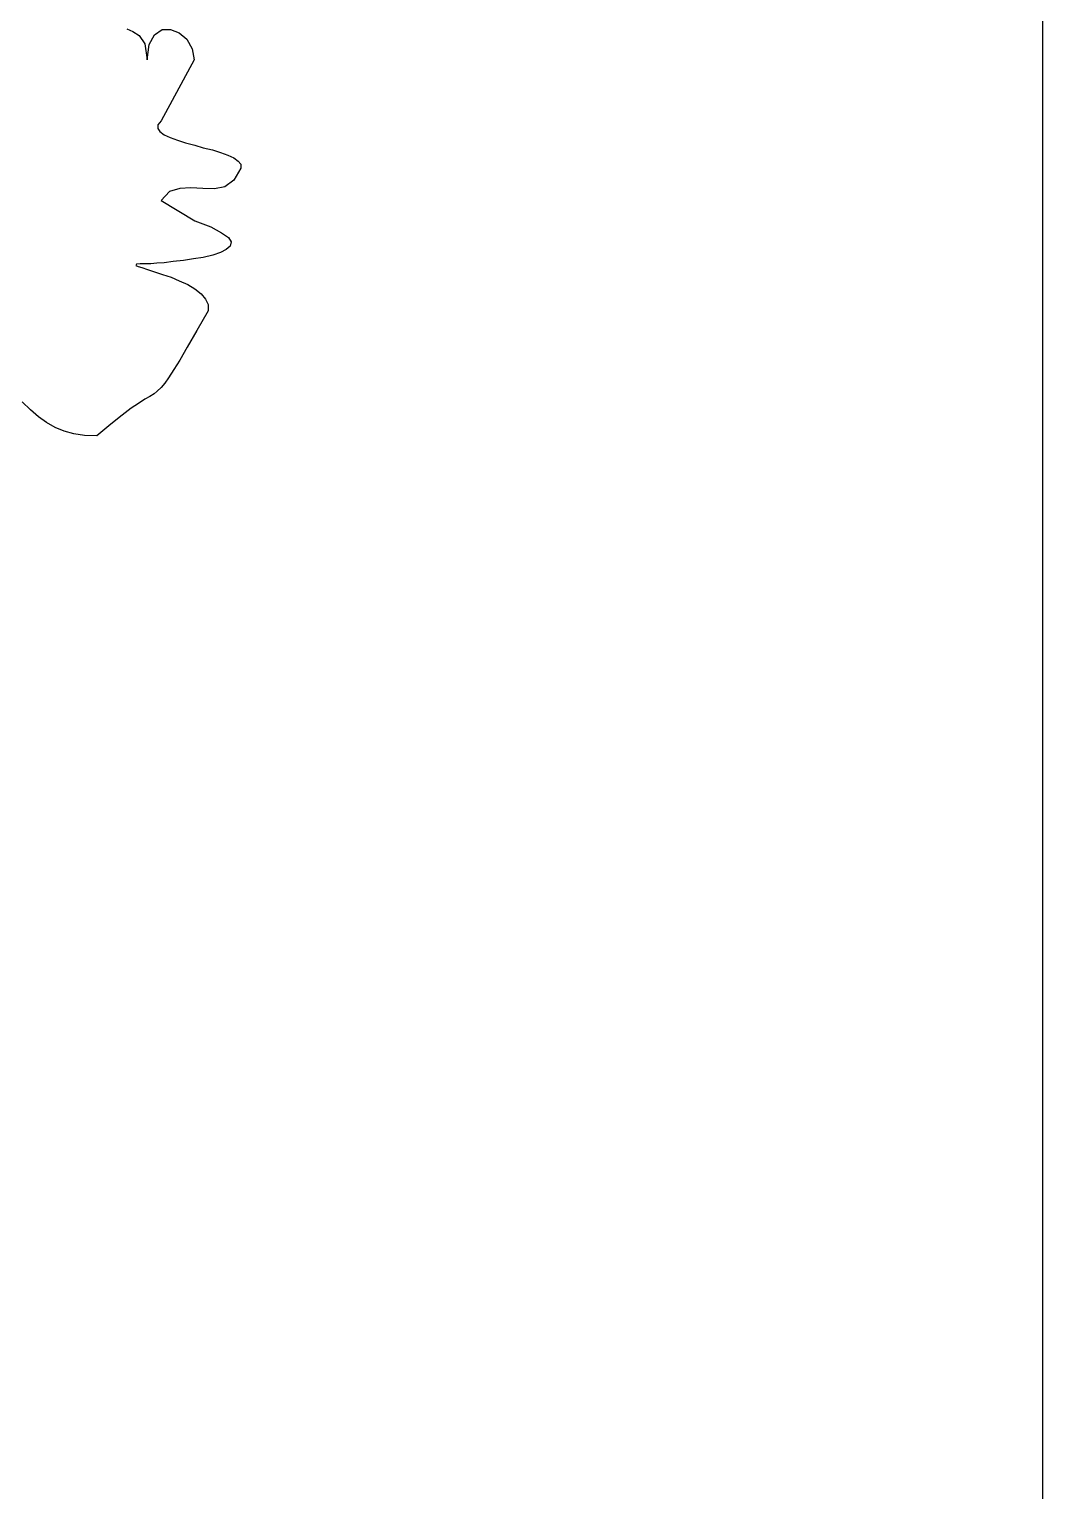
# Model space of a CAD drawing. Header units: millimetres. Extents: x 0 to 25200, y 0 to 17820.
# Drawn here: x 11663.4 to 12000, y 7513.7 to 7999 of the extents above; entities that cross this region are included whole.
import ezdxf

# ---------------------------------------------------------------- set-up
doc = ezdxf.new("R2010")
doc.units = ezdxf.units.MM
doc.header["$LTSCALE"] = 100
doc.header["$MEASUREMENT"] = 0
doc.layers.add('CO-TREE', color=251, linetype='Continuous')
doc.layers.add('TB-FORM', color=7, linetype='Continuous')

# ---------------------------------------------------------------- blocks, each defined once
blk = doc.blocks.new('T-118')
at = {"layer": 'CO-TREE'}
for p, q in [((378.73, 651.75), (380.69, 650.86)), ((380.69, 650.86), (382.82, 649.62)), ((387.97, 649.79), (390.46, 651.57)), ((390.46, 651.57), (393.29, 651.57)), ((393.29, 651.57), (396.14, 650.5)), ((396.14, 650.5), (398.62, 648.37)), ((382.82, 649.62), (384.77, 646.77)), ((384.77, 646.77), (385.48, 641.45)), ((385.48, 641.45), (386.19, 646.6)), ((386.19, 646.6), (387.97, 649.79)), ((398.62, 648.37), (400.4, 645.18)), ((401.11, 641.45), (390.1, 621.2)), ((400.4, 645.18), (401.11, 641.45)), ((390.1, 621.2), (389.03, 619.96)), ((389.03, 619.96), (389.03, 618.72)), ((389.03, 618.72), (389.74, 617.65)), ((389.74, 617.65), (391.16, 616.59)), ((391.16, 616.59), (393.12, 615.7)), ((393.12, 615.7), (395.6, 614.81)), ((395.6, 614.81), (398.27, 613.92)), ((398.27, 613.92), (401.29, 613.21)), ((401.29, 613.21), (404.13, 612.32)), ((404.13, 612.32), (407.15, 611.61)), ((407.15, 611.61), (409.81, 610.72)), ((409.81, 610.72), (412.3, 609.84)), ((412.3, 609.84), (414.25, 608.95)), ((414.25, 608.95), (415.67, 607.89)), ((415.67, 607.89), (416.56, 606.82)), ((416.56, 606.82), (416.56, 605.57)), ((416.56, 605.57), (414.25, 601.49)), ((392.94, 597.76), (390.1, 594.74)), ((396.31, 598.83), (392.94, 597.76)), ((400.05, 599), (396.31, 598.83)), ((403.95, 598.83), (400.05, 599)), ((407.86, 598.65), (403.95, 598.83)), ((411.24, 599.36), (407.86, 598.65)), ((414.25, 601.49), (411.24, 599.36)), ((390.1, 594.74), (401.29, 588)), ((401.29, 588), (406.62, 586.04)), ((406.62, 586.04), (410.17, 584.09)), ((410.17, 584.09), (412.47, 582.49)), ((412.47, 582.49), (413.36, 581.07)), ((409.81, 577.52), (407.32, 576.63)), ((411.77, 578.58), (409.81, 577.52)), ((413.01, 579.65), (411.77, 578.58)), ((413.36, 581.07), (413.01, 579.65)), ((381.93, 573.61), (381.75, 573.26)), ((381.75, 573.26), (382.46, 572.9)), ((383.18, 573.79), (381.93, 573.61)), ((382.46, 572.9), (383.71, 572.54)), ((385.48, 573.79), (383.18, 573.79)), ((386.73, 573.79), (385.48, 573.79)), ((388.68, 573.96), (386.73, 573.79)), ((391.16, 574.14), (388.68, 573.96)), ((394.18, 574.5), (391.16, 574.14)), ((397.56, 574.85), (394.18, 574.5)), ((400.93, 575.39), (397.56, 574.85)), ((404.13, 575.92), (400.93, 575.39)), ((407.32, 576.63), (404.13, 575.92)), ((383.71, 572.54), (385.66, 571.83)), ((385.66, 571.83), (387.97, 571.13)), ((387.97, 571.13), (390.63, 570.24)), ((390.63, 570.24), (393.48, 569.35)), ((393.48, 569.35), (396.14, 568.11)), ((396.14, 568.11), (398.98, 566.86)), ((398.98, 566.86), (401.29, 565.44)), ((401.29, 565.44), (403.41, 563.84)), ((403.41, 563.84), (404.84, 562.07)), ((405.73, 558.16), (402, 551.59)), ((404.84, 562.07), (405.73, 560.29)), ((405.73, 560.29), (405.73, 558.16)), ((402, 551.59), (398.8, 546.08)), ((398.8, 546.08), (396.31, 541.82)), ((396.31, 541.82), (394.36, 538.63)), ((391.34, 534.19), (390.1, 532.76)), ((392.58, 535.96), (391.34, 534.19)), ((394.36, 538.63), (392.58, 535.96)), ((386.37, 529.74), (384.77, 528.86)), ((387.79, 530.63), (386.37, 529.74)), ((388.86, 531.52), (387.79, 530.63)), ((390.1, 532.76), (388.86, 531.52)), ((346.77, 525.31), (343.93, 527.97)), ((349.43, 523), (346.77, 525.31)), ((380.16, 525.84), (377.14, 523.53)), ((382.64, 527.44), (380.16, 525.84)), ((384.77, 528.86), (382.64, 527.44)), ((352.1, 521.04), (349.43, 523)), ((354.94, 519.45), (352.1, 521.04)), ((357.96, 518.21), (354.94, 519.45)), ((373.4, 520.51), (368.79, 516.61)), ((377.14, 523.53), (373.4, 520.51)), ((361.15, 517.32), (357.96, 518.21)), ((364.7, 516.78), (361.15, 517.32)), ((368.79, 516.61), (364.7, 516.78))]:
    blk.add_line(p, q, dxfattribs=at)

msp = doc.modelspace()

# ---------------------------------------------------------------- linework, layer by layer
at = {"layer": 'TB-FORM', "color": 251}
msp.add_lwpolyline([(600, 510), (12000, 510), (12000, 17310), (600, 17310)], close=True, dxfattribs=at)

# ---------------------------------------------------------------- block references
at = {"layer": 'CO-TREE'}
msp.add_blockref('T-118', (11317.07, 7347.35), dxfattribs=at)

doc.saveas('drawing.dxf')
